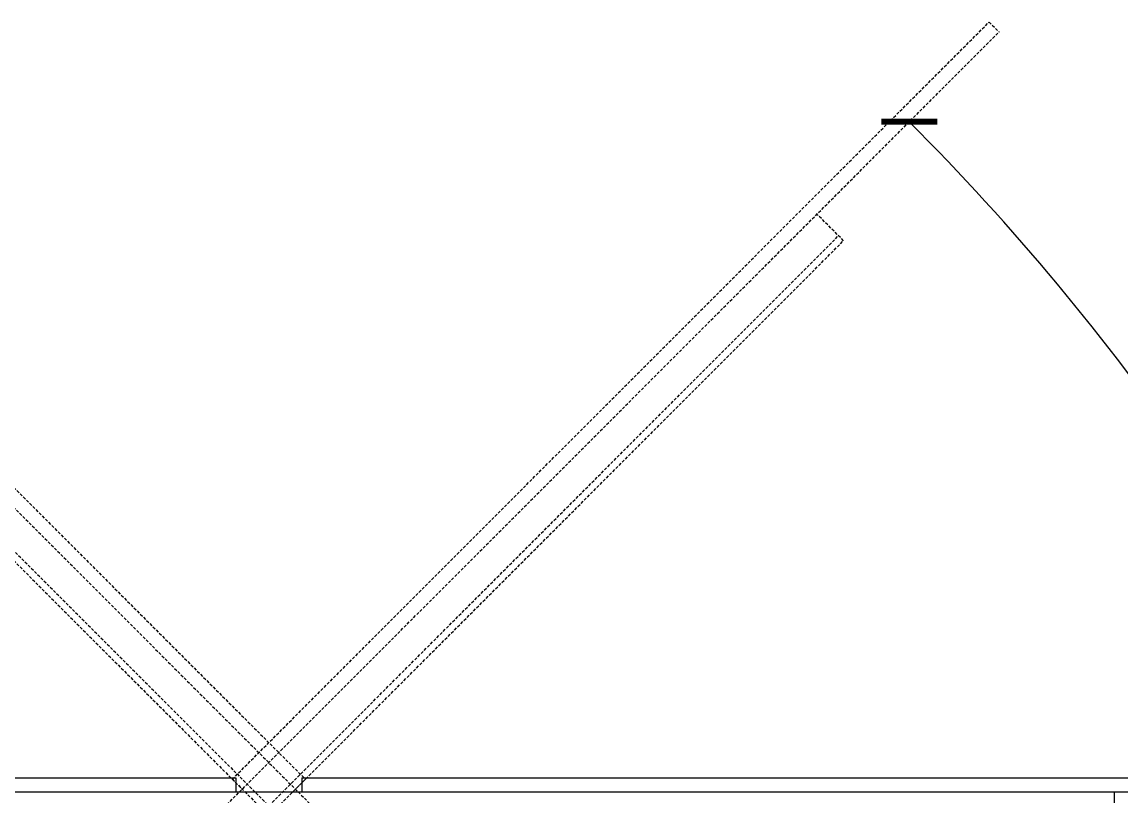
# Model space of a CAD drawing. Header units: millimetres. Extents: x -962 to 79815, y -55582 to 115780.
# Drawn here: x 13559 to 18903, y 23693 to 27456 of the extents above; entities that cross this region are included whole.
import ezdxf

# ---------------------------------------------------------------- set-up
doc = ezdxf.new("R2010")
doc.units = ezdxf.units.MM
doc.linetypes.add('HIDDEN', pattern=[9.525, 6.35, -3.175])
doc.layers.add('01-Dimension', color=4, linetype='Continuous')
doc.layers.add('02-Rotation', color=6, linetype='HIDDEN')
doc.styles.add('GreenexSolar', font='gbeitc.shx', dxfattribs={"width": 0.8, "height": 576.977143})
doc.dimstyles.new('GreenexSolar', dxfattribs={"dimtxt": 3, "dimasz": 1, "dimexe": 0.18, "dimexo": 0.0625, "dimgap": 0.09, "dimtad": 1, "dimtih": 1, "dimtoh": 1, "dimdec": 0, "dimzin": 0, "dimdsep": 46, "dimtxsty": 'GreenexSolar', "dimblk": 'ARCHTICK', "dimcen": 0.09, "dimclrd": 4, "dimclre": 4, "dimclrt": 3, "dimadec": 0, "dimazin": 0, "dimtfac": 1, "dimtdec": 4, "dimtofl": 0, "dimtmove": 0, "dimatfit": 3, "dimfxl": 1, "dimtolj": 1, "dimtzin": 0, "dimarcsym": 0})

# ---------------------------------------------------------------- blocks, each defined once
blk = doc.blocks.new('*U167')
for p, q in [((-2348, 180), (-70, 180)), ((-70, 180), (-70, 150)), ((70, 180), (70, 150)), ((70, 180), (2348, 180)), ((-2348, 150), (2348, 150)), ((1800, 70), (1800, 150))]:
    blk.add_line(p, q)
blk = doc.blocks.new('*U168')
for p, q in [((-77.8, 176.8), (1533, 1787.6)), ((1533, 1787.6), (1554.2, 1766.4)), ((-1766.4, -1554.2), (1554.2, 1766.4)), ((1223.3, 1322.3), (1166.7, 1378.9)), ((-1332.9, -1212.7), (1212.7, 1332.9)), ((-1322.3, -1223.3), (1223.3, 1322.3)), ((-77.8, 176.8), (-56.6, 155.6))]:
    blk.add_line(p, q)
blk = doc.blocks.new('*U169')
for p, q in [((-1533, 1787.6), (77.8, 176.8)), ((-1554.2, 1766.4), (1766.4, -1554.2)), ((-1223.3, 1322.3), (1322.3, -1223.3)), ((-1212.7, 1332.9), (1332.9, -1212.7)), ((77.8, 176.8), (56.6, 155.6))]:
    blk.add_line(p, q)
blk = doc.blocks.new('_ArchTick')
at = {"color": 0, "linetype": 'ByBlock', "const_width": 0.15}
blk.add_lwpolyline([(-0.5, -0.5), (0.5, 0.5)], dxfattribs=at)
blk = doc.blocks.new('*D283')
at = {"layer": '01-Dimension', "color": 4, "lineweight": -2, "transparency": 16777216}
for start, end in [(24.1284, 45), (0, 20.8905)]:
    blk.add_arc((12491.4, 21321.1), 5133, start, end, dxfattribs=at)
at = {"layer": 'Defpoints', "color": 0, "transparency": 16777216}
for p in [(16121, 24950.7), (17449.5, 22649.6), (12491.4, 21321.1), (12491.4, 21321.1), (17624.4, 21321.1)]:
    blk.add_point(p, dxfattribs=at)
at = {"layer": '01-Dimension', "color": 4, "lineweight": -2, "transparency": 16777216, "xscale": 84.25863755328861, "yscale": 84.25863755328861, "zscale": 84.25863755328861}
for p, rotation in [((16121, 24950.7), 135), ((17624.4, 21321.1), 270)]:
    blk.add_blockref('_ArchTick', p, dxfattribs=dict(at, rotation=rotation))
at = {"layer": '01-Dimension', "color": 3, "transparency": 16777216, "insert": (17233.6, 23285.4), "char_height": 252.78, "attachment_point": 5, "style": 'GreenexSolar'}
blk.add_mtext('\\A1;45°', dxfattribs=at)
blk = doc.blocks.new('00-Greenex-侧视总图-Int', base_point=(14757.8, 23375.3))
blk.add_blockref('*U167', (14757.8, 23375.3))
at = {"layer": '02-Rotation'}
for name in ['*U168', '*U169']:
    blk.add_blockref(name, (14757.8, 23375.3), dxfattribs=at)
at = {"layer": '01-Dimension'}
dim = blk.add_angular_dim_2l(base=(17449.5, 22649.6), line1=((12491.4, 21321.1), (17624.4, 21321.1)), line2=((12491.4, 21321.1), (16121, 24950.7)), dimstyle='GreenexSolar', override={"dimscale": 84.258638}, dxfattribs=at)
dim.commit()
dim.dimension.update_dxf_attribs({"geometry": '*D283', "text_midpoint": (17233.6, 23285.4)})

msp = doc.modelspace()

# ---------------------------------------------------------------- block references
at = {"xscale": 2.282563780645986, "yscale": 2.282563780645986, "zscale": 2.282563780645986}
msp.add_blockref('00-Greenex-侧视总图-Int', (14757.8, 23375.3), dxfattribs=at)

doc.saveas('drawing.dxf')
